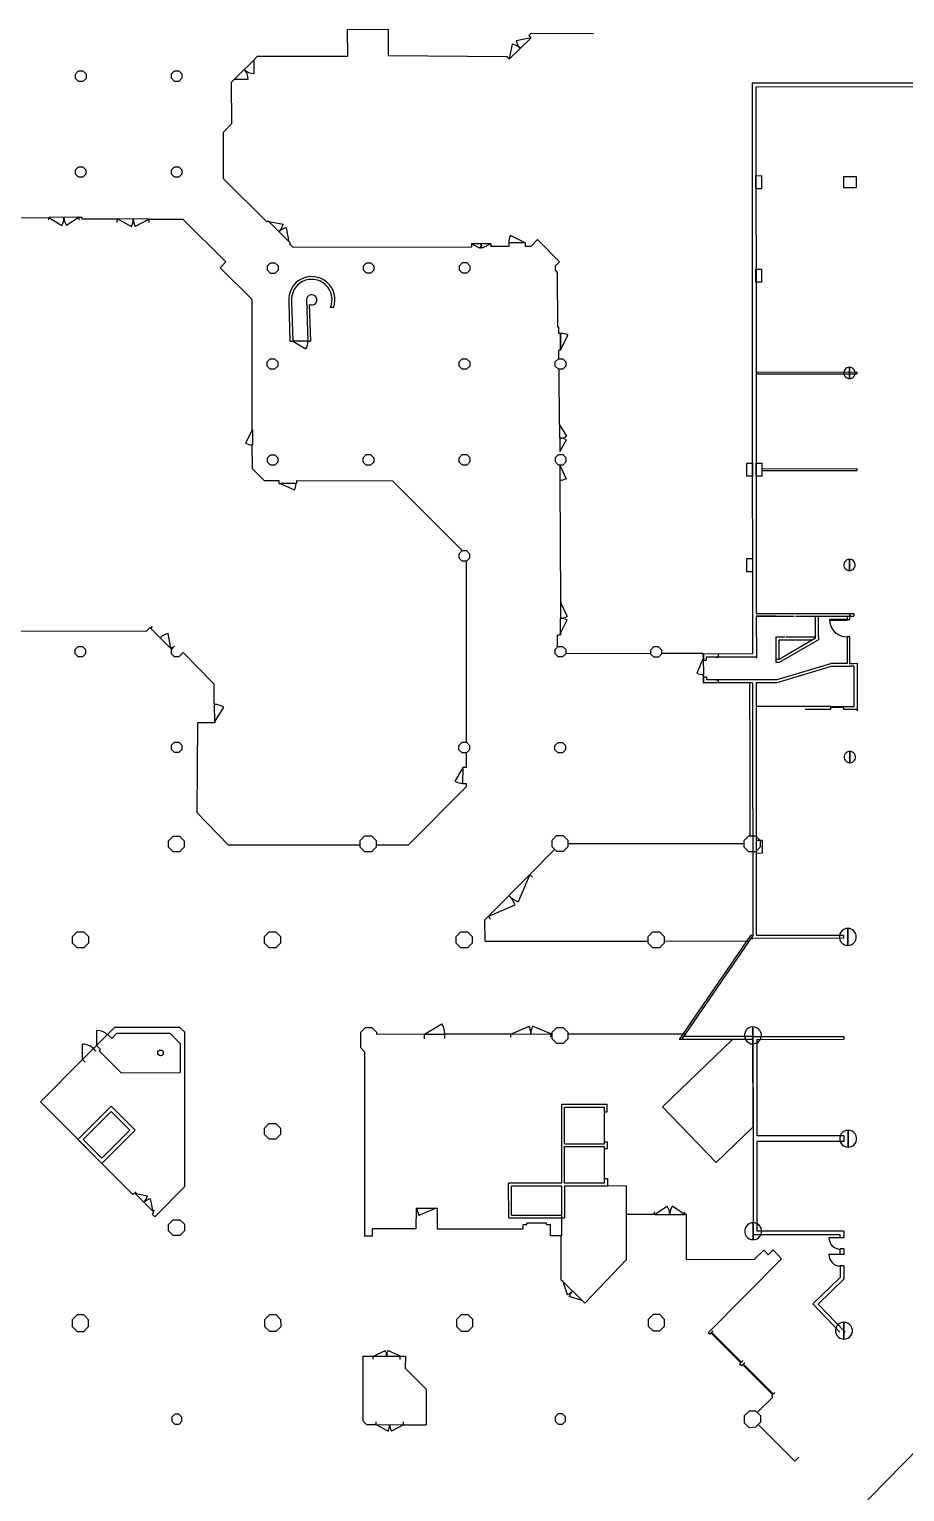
# Model space of a CAD drawing. Header units: metres. Extents: x -170671 to 7046476, y -35663801 to 566855.
# Drawn here: x 20404 to 25050, y 7933 to 15696 of the extents above; entities that cross this region are included whole.
import ezdxf

# ---------------------------------------------------------------- set-up
doc = ezdxf.new("R2010")
doc.units = ezdxf.units.M
doc.header["$LTSCALE"] = 100
doc.layers.add('0-mur', color=250, linetype='Continuous')
doc.layers.add('0-porte', color=6, linetype='Continuous')

msp = doc.modelspace()

# ---------------------------------------------------------------- linework, layer by layer
at = {"layer": '0-mur', "color": 0}
for p, q in [((22093.454, 15694.185), (22309.703, 15695.64)), ((22094.713, 15552.23), (22093.454, 15694.185)), ((22310.953, 15555.476), (22309.703, 15695.64)), ((23067.045, 15674.139), (23054.819, 15662.337)), ((23054.819, 15662.337), (23067.33, 15649.399)), ((23067.045, 15674.139), (23397.584, 15673.918)), ((21595.087, 15531.783), (21615.471, 15552.135)), ((21615.471, 15552.135), (22094.713, 15552.23)), ((22310.953, 15555.476), (22939.05, 15551.884)), ((22939.05, 15551.884), (22952.289, 15538.196)), ((21477.797, 15414.703), (21494.208, 15431.075)), ((21478.738, 15194.76), (21477.797, 15414.703)), ((25855.505, 15410.171), (24239.597, 15408.613)), ((24239.597, 15408.613), (24241.126, 13819.406)), ((25854.936, 15390.141), (24259.618, 15388.611)), ((24259.618, 15388.611), (24261.119, 13819.464)), ((21434.16, 14902.492), (21435.073, 15149.992)), ((21435.073, 15149.992), (21478.738, 15194.76)), ((24260.071, 14918.515), (24290.065, 14918.579)), ((24260.137, 14848.52), (24260.071, 14918.515)), ((24290.065, 14918.579), (24290.14, 14848.536)), ((24794.336, 14911.522), (24724.33, 14911.485)), ((24724.33, 14911.485), (24724.385, 14856.476)), ((24794.381, 14856.561), (24794.336, 14911.522)), ((21665.59, 14674.35), (21434.16, 14902.492)), ((24290.14, 14848.536), (24260.137, 14848.52)), ((24724.385, 14856.476), (24794.381, 14856.561)), ((20187.764, 14695.186), (20508.317, 14696.755)), ((20668.729, 14697.567), (20682.592, 14697.646)), ((20682.592, 14697.646), (20682.568, 14689.476)), ((20682.568, 14689.476), (20871.643, 14688.841)), ((21040.866, 14688.225), (21218.437, 14687.634)), ((21447.954, 14460.404), (21218.437, 14687.634)), ((21670.792, 14679.621), (21665.59, 14674.35)), ((21670.792, 14679.621), (21675.603, 14674.856)), ((21784.038, 14567.099), (21789.455, 14561.757)), ((21789.455, 14561.757), (21784.713, 14556.926)), ((21805.204, 14536.72), (21784.713, 14556.926)), ((22750.34, 14538.427), (21805.204, 14536.72)), ((22750.287, 14556.143), (22750.34, 14538.427)), ((22853.927, 14555.875), (22853.961, 14541.99)), ((22948.289, 14542.253), (22853.961, 14541.99)), ((22948.24, 14562.26), (22948.289, 14542.253)), ((23035.36, 14562.528), (23035.407, 14542.471)), ((23066.235, 14542.502), (23035.407, 14542.471)), ((23100.576, 14578.986), (23066.235, 14542.502)), ((23217.24, 14461.22), (23100.576, 14578.986)), ((21447.954, 14460.404), (21417.784, 14430.181)), ((23196.305, 14440.509), (23217.24, 14461.22)), ((23196.713, 14417.487), (23196.305, 14440.509)), ((21585.945, 14262.301), (21417.784, 14430.181)), ((23208.086, 14405.418), (23196.713, 14417.487)), ((23209.57, 14115.028), (23208.086, 14405.418)), ((24260.543, 14422.58), (24290.546, 14422.596)), ((24260.609, 14352.586), (24260.543, 14422.58)), ((24290.546, 14422.596), (24290.612, 14352.602)), ((24290.612, 14352.602), (24260.609, 14352.586)), ((21585.945, 14262.301), (21586.183, 13570.388)), ((21781.449, 14247.514), (21787.851, 14040.064)), ((21796.529, 14247.986), (21802.943, 14040.04)), ((21876.244, 14258.626), (21882.998, 14039.844)), ((21890.262, 14235.583), (21897.076, 14039.817)), ((22018.88, 14219.042), (22002.743, 14219.156)), ((23213.613, 14115.039), (23209.57, 14115.028)), ((23213.796, 14081.366), (23213.613, 14115.039)), ((23224.06, 14081.424), (23213.796, 14081.366)), ((21787.851, 14040.064), (21802.943, 14040.04)), ((21882.998, 14039.844), (21897.076, 14039.817)), ((23223.467, 13991.978), (23214.252, 13991.931)), ((23214.477, 13946.416), (23214.252, 13991.931)), ((23218.756, 13595.34), (23217.008, 13890.856)), ((24241.126, 13819.406), (24242.508, 12379.745)), ((24261.069, 13876.068), (24795.327, 13876.593)), ((24261.082, 13866.062), (24795.339, 13866.587)), ((24261.119, 13819.464), (24262.299, 12594.666)), ((24795.327, 13876.593), (24795.339, 13866.587)), ((21586.204, 13489.679), (21586.253, 13363.914)), ((21586.253, 13363.914), (21650.529, 13301.414)), ((24211.531, 13393.102), (24241.534, 13393.118)), ((24211.597, 13323.107), (24211.531, 13393.102)), ((24241.534, 13393.118), (24241.599, 13323.123)), ((24261.535, 13393.128), (24291.538, 13393.144)), ((24261.601, 13323.134), (24261.535, 13393.128)), ((24291.538, 13393.144), (24291.604, 13323.15)), ((24291.56, 13363.174), (24795.824, 13363.635)), ((24291.573, 13353.168), (24795.831, 13353.628)), ((24795.824, 13363.635), (24795.831, 13353.628)), ((21650.529, 13301.414), (21729.688, 13301.187)), ((21729.63, 13284.147), (21729.688, 13301.187)), ((21729.63, 13284.147), (21735.652, 13284.254)), ((21818.945, 13285.45), (21824.968, 13285.558)), ((21824.968, 13285.558), (21825.015, 13300.903)), ((21825.015, 13300.903), (22331.66, 13299.449)), ((22331.66, 13299.449), (22702.168, 12928.441)), ((23219.793, 13291.915), (23222.532, 12659.356)), ((24241.599, 13323.123), (24211.597, 13323.107)), ((24291.604, 13323.15), (24261.601, 13323.134)), ((24212.019, 12886.615), (24242.021, 12886.631)), ((24212.085, 12816.62), (24212.019, 12886.615)), ((24242.021, 12886.631), (24242.087, 12816.636)), ((22723.929, 11910.804), (22724.013, 12872.903)), ((24242.087, 12816.636), (24212.085, 12816.62)), ((24262.299, 12594.666), (24778.949, 12595.16)), ((24262.316, 12579.682), (24464.034, 12579.879)), ((24368.06, 12579.785), (24262.316, 12579.682)), ((24262.316, 12579.682), (24262.422, 12469.961)), ((24262.316, 12579.682), (24262.52, 12362.779)), ((24262.316, 12579.682), (24262.532, 12357.951)), ((24469.541, 12579.883), (24743.78, 12580.121)), ((24577.174, 12463.899), (24577.068, 12579.943)), ((24592.169, 12470.279), (24592.057, 12579.999)), ((24743.78, 12580.121), (24743.802, 12563.395)), ((24758.791, 12563.451), (24758.764, 12595.163)), ((24758.764, 12595.163), (24758.784, 12580.13)), ((24778.949, 12595.16), (24778.959, 12580.175)), ((20330.159, 12502.395), (21026.5, 12500.779)), ((21026.5, 12500.779), (21044.797, 12521.014)), ((24743.801, 12559.412), (24743.802, 12563.395)), ((24743.802, 12563.395), (24758.791, 12563.451)), ((21158.243, 12404.249), (21174.506, 12420.492)), ((23222.121, 12479.226), (23207.3, 12479.204)), ((23207.36, 12415.632), (23207.3, 12479.204)), ((24368.166, 12470.064), (24413.375, 12470.079)), ((24368.296, 12333.859), (24368.166, 12470.064)), ((24383.182, 12455.088), (24448.073, 12455.149)), ((24383.283, 12351.192), (24383.182, 12455.088)), ((24577.174, 12463.899), (24383.283, 12351.192)), ((24592.19, 12455.246), (24383.3, 12333.868)), ((24418.882, 12470.083), (24448.062, 12470.134)), ((24448.062, 12470.134), (24577.165, 12470.271)), ((24448.073, 12455.149), (24562.283, 12455.249)), ((24592.169, 12470.279), (24592.19, 12455.246)), ((24758.891, 12470.409), (24743.886, 12470.401)), ((24743.886, 12470.401), (24744.022, 12330.114)), ((24759.026, 12330.122), (24758.891, 12470.409)), ((21158.249, 12381.246), (21158.243, 12404.249)), ((21174.525, 12364.978), (21158.249, 12381.246)), ((21197.526, 12364.99), (21174.525, 12364.978)), ((21220.515, 12388.004), (21197.526, 12364.99)), ((21220.515, 12388.004), (21384.105, 12221.601)), ((23703.145, 12381.786), (23250.775, 12380.832)), ((23980.268, 12382.351), (23758.668, 12381.918)), ((23980.48, 12364.767), (23980.268, 12382.351)), ((24242.508, 12379.745), (23982.005, 12379.511)), ((23982.005, 12379.511), (23982.036, 12347.75)), ((23982.036, 12347.75), (23997.04, 12347.758)), ((24262.52, 12362.779), (23997.029, 12362.495)), ((23997.029, 12362.495), (23997.04, 12347.758)), ((24047.024, 12362.569), (24060.025, 12362.576)), ((24060.009, 12379.552), (24060.025, 12362.576)), ((24383.283, 12351.192), (24368.284, 12351.184)), ((23982.213, 12224.898), (23981.702, 12266.074)), ((24383.3, 12333.868), (24368.296, 12333.859)), ((24368.387, 12242.857), (24657.013, 12330.067)), ((24372.471, 12227.889), (24661.107, 12315.051)), ((24744.022, 12330.114), (24657.013, 12330.067)), ((24661.107, 12315.051), (24759.037, 12315.137)), ((24781.831, 12315.157), (24759.037, 12315.137)), ((24779.201, 12330.167), (24796.809, 12330.198)), ((24782.036, 12100.744), (24781.831, 12315.157)), ((24796.809, 12330.198), (24797.054, 12077.652)), ((21384.105, 12221.601), (21383.784, 12116.575)), ((23982.127, 12257.744), (23997.125, 12257.751)), ((23982.127, 12257.744), (23982.158, 12225.983)), ((24242.651, 12226.265), (23982.158, 12225.983)), ((24228.649, 12226.257), (23982.213, 12224.898)), ((23997.125, 12257.751), (23997.136, 12242.517)), ((24368.387, 12242.857), (23997.136, 12242.517)), ((24047.141, 12242.544), (24060.142, 12242.551)), ((24060.142, 12242.551), (24060.158, 12226.073)), ((24228.836, 11838.066), (24228.649, 12226.257)), ((24242.651, 12226.265), (24243.943, 10885.423)), ((21386.332, 12116.536), (21383.784, 12116.575)), ((24657.036, 12097.642), (24727.033, 12097.728)), ((24657.037, 12100.63), (24727.034, 12100.715)), ((24657.048, 12085.645), (24657.037, 12100.63)), ((24727.034, 12100.715), (24782.036, 12100.744)), ((24727.045, 12085.73), (24727.034, 12100.715)), ((24797.052, 12085.767), (24727.045, 12085.73)), ((21296.266, 12014.104), (21294.288, 11539.041)), ((21386.744, 12013.698), (21296.266, 12014.104)), ((22724.333, 11779.334), (22724.833, 11856.811)), ((24229.035, 11414.723), (24228.836, 11838.066)), ((22706.117, 11779.481), (22724.333, 11779.334)), ((22414.149, 11365.267), (22723.659, 11676.08)), ((22705.556, 11693.179), (22723.772, 11693.032)), ((22723.659, 11676.08), (22723.772, 11693.032)), ((21461.375, 11364.225), (21294.288, 11539.041)), ((22159.91, 11364.989), (21461.375, 11364.225)), ((22414.149, 11365.267), (22244.408, 11365.082)), ((23192.081, 11342.051), (23059.875, 11208.997)), ((24198.148, 11373.004), (23262.679, 11371.634)), ((24263.453, 11391.721), (24293.456, 11391.737)), ((24263.529, 11321.678), (24263.453, 11391.721)), ((24293.456, 11391.737), (24293.522, 11321.742)), ((24293.522, 11321.742), (24263.529, 11321.678)), ((22838.867, 10986.661), (22821.999, 10969.649)), ((22823.265, 10855.181), (22821.999, 10969.649)), ((24231.807, 10885.39), (23852.655, 10333.767)), ((24243.943, 10885.423), (23864.801, 10333.753)), ((24243.943, 10885.423), (24231.807, 10885.39)), ((24233.626, 10870.417), (24243.964, 10870.39)), ((24725.388, 10870.871), (24243.964, 10870.39)), ((24725.377, 10885.856), (24263.945, 10885.434)), ((24725.377, 10885.856), (24725.388, 10870.871)), ((22823.265, 10855.181), (23689.081, 10856.236)), ((23773.575, 10855.382), (24224.029, 10856.451)), ((20856.18, 10397.013), (20818.156, 10358.748)), ((20841.797, 10339.818), (20820.589, 10361.027)), ((20841.797, 10339.818), (20869.098, 10367.078)), ((21204.016, 10396.512), (20856.18, 10397.013)), ((20869.098, 10367.078), (21150.286, 10367.36)), ((21150.286, 10367.36), (21204.886, 10312.736)), ((21229.617, 10372.097), (21204.016, 10396.512)), ((21229.963, 9552.788), (21229.617, 10372.097)), ((22162.896, 10371.935), (22187.635, 10396.692)), ((22162.925, 10290.033), (22162.896, 10371.935)), ((22187.635, 10396.692), (22222.629, 10396.709)), ((22222.629, 10396.709), (22247.391, 10371.977)), ((22247.391, 10371.977), (22247.387, 10360.524)), ((22501.052, 10361.185), (22247.387, 10360.524)), ((22501.11, 10337.795), (22501.052, 10361.185)), ((22959.694, 10362.395), (22609.407, 10361.461)), ((22609.465, 10338.07), (22609.407, 10361.461)), ((23178.232, 10363.013), (23171.793, 10362.972)), ((23884.689, 10362.67), (23262.734, 10362.459)), ((24244.477, 10334.132), (23852.655, 10333.767)), ((24244.46, 10349.116), (23875.118, 10348.759)), ((24244.477, 10334.132), (24244.97, 9821.821)), ((24264.479, 10334.143), (24264.972, 9821.831)), ((24725.89, 10349.599), (24725.911, 10334.566)), ((20762.906, 10303.202), (20744.83, 10285.003)), ((20781.681, 10279.715), (20760.473, 10300.923)), ((20775.878, 10273.925), (20781.681, 10279.715)), ((20775.878, 10273.925), (20892.29, 10157.454)), ((21204.886, 10312.736), (21205.029, 10157.762)), ((22162.925, 10290.033), (22183.48, 10268.444)), ((22183.48, 10268.444), (22184.027, 9289.94)), ((20687.114, 10226.973), (20463.899, 10002.502)), ((20892.29, 10157.454), (21205.029, 10157.762)), ((20953.505, 9511.078), (20463.899, 10002.502)), ((20662.194, 9803.476), (20839.469, 9979.751)), ((20690.491, 9803.408), (20839.402, 9951.479)), ((20839.402, 9951.479), (20938.215, 9852.301)), ((20839.469, 9979.751), (20966.513, 9852.236)), ((23229.691, 9989.879), (23471.677, 9990.14)), ((23230.144, 9570.767), (23229.691, 9989.879)), ((23244.708, 9974.894), (23456.692, 9975.123)), ((23244.918, 9780.34), (23244.708, 9974.894)), ((23456.902, 9780.569), (23456.692, 9975.123)), ((23456.719, 9950.123), (23471.72, 9950.14)), ((23471.72, 9950.141), (23471.677, 9990.14)), ((20789.236, 9675.959), (20662.194, 9803.476)), ((20789.301, 9704.229), (20690.491, 9803.408)), ((20966.513, 9852.236), (20789.236, 9675.959)), ((20938.215, 9852.301), (20789.301, 9704.229)), ((23244.918, 9780.34), (23456.902, 9780.569)), ((23456.892, 9790.568), (23471.893, 9790.585)), ((23471.93, 9755.586), (23471.893, 9790.585)), ((24244.97, 9821.821), (24245.475, 9296.267)), ((24264.994, 9791.861), (24265.452, 9316.289)), ((24726.395, 9822.302), (24726.426, 9792.283)), ((23244.934, 9765.339), (23456.919, 9765.568)), ((23245.145, 9570.784), (23244.934, 9765.339)), ((23457.129, 9571.013), (23456.919, 9765.568)), ((23456.929, 9755.569), (23471.93, 9755.586)), ((21229.963, 9552.788), (21071.115, 9393.004)), ((23230.144, 9570.767), (22948.157, 9570.463)), ((22948.356, 9386.8), (22948.157, 9570.463)), ((23230.16, 9555.768), (22963.174, 9555.48)), ((22963.34, 9401.814), (22963.174, 9555.48)), ((23230.326, 9402.103), (23230.16, 9555.768)), ((23457.129, 9571.013), (23245.145, 9570.784)), ((23472.146, 9556.03), (23245.161, 9555.784)), ((23245.161, 9555.784), (23245.343, 9387.121)), ((23457.102, 9596.013), (23472.103, 9596.029)), ((23472.103, 9596.029), (23472.146, 9556.03)), ((23572.675, 9556.138), (23472.146, 9556.03)), ((23572.864, 9404.399), (23572.675, 9556.138)), ((20962.383, 9519.921), (20953.505, 9511.078)), ((21066.147, 9415.762), (21057.27, 9406.919)), ((21071.115, 9393.004), (21057.27, 9406.919)), ((22456.847, 9439.072), (22456.404, 9328.396)), ((22456.847, 9439.072), (22462.906, 9439.087)), ((22562.9, 9439.187), (22568.959, 9439.202)), ((22568.959, 9439.202), (22569.35, 9328.493)), ((22963.34, 9401.814), (23230.326, 9402.103)), ((23230.446, 9291.129), (23230.326, 9402.103)), ((23722.68, 9404.536), (23572.865, 9404.396)), ((23573.099, 9165.74), (23572.865, 9404.396)), ((23892.622, 9404.711), (23882.675, 9404.717)), ((23891.402, 9165.017), (23892.622, 9404.711)), ((22456.404, 9328.396), (22226.278, 9328.203)), ((22226.319, 9289.97), (22226.278, 9328.203)), ((22569.35, 9328.493), (23024.331, 9328.523)), ((22948.356, 9386.8), (23245.343, 9387.121)), ((23024.331, 9328.523), (23024.311, 9350.478)), ((23170.181, 9291.075), (23170.128, 9351.562)), ((24726.884, 9316.711), (24265.452, 9316.289)), ((24726.884, 9316.711), (24726.909, 9296.7)), ((22226.319, 9289.97), (22184.027, 9289.94)), ((23226.773, 9291.122), (23170.181, 9291.075)), ((23226.993, 9056.745), (23226.773, 9291.122)), ((24706.907, 9296.689), (24245.475, 9296.267)), ((24706.918, 9281.704), (24706.907, 9296.689)), ((24726.92, 9281.715), (24706.918, 9281.704)), ((24726.909, 9296.7), (24726.92, 9281.715)), ((23573.099, 9165.74), (23351.734, 8934.817)), ((24251.367, 9165.644), (23891.402, 9165.017)), ((24007.536, 8777.174), (24396.762, 9169.033)), ((24302.476, 9214.936), (24251.367, 9165.644)), ((24325.033, 9191.556), (24302.476, 9214.936)), ((24350.944, 9216.548), (24325.033, 9191.556)), ((24396.762, 9169.033), (24350.944, 9216.548)), ((24726.973, 9221.726), (24706.971, 9221.715)), ((24707.009, 9191.698), (24706.971, 9221.715)), ((24727.005, 9191.707), (24707.009, 9191.698)), ((24726.973, 9221.726), (24727.005, 9191.707)), ((24727.064, 9131.72), (24707.062, 9131.709)), ((23235.527, 9048.391), (23226.993, 9056.745)), ((23351.734, 8934.817), (23338.381, 8947.885)), ((24562.081, 8929.881), (24706.072, 8781.025)), ((24590.365, 8929.404), (24734.34, 8780.595)), ((24014.906, 8769.782), (24007.536, 8777.174)), ((24014.906, 8769.782), (24032.917, 8787.868)), ((22175.806, 8308.59), (22176.892, 8653.717)), ((22176.892, 8653.717), (22228.734, 8653.363)), ((22372.623, 8652.419), (22400.602, 8652.28)), ((22400.602, 8652.28), (22398.838, 8589.488)), ((24173.784, 8611.202), (24191.799, 8629.239)), ((24183.819, 8601.156), (24201.834, 8619.193)), ((22398.838, 8589.488), (22510.34, 8477.813)), ((24183.819, 8601.156), (24173.784, 8611.202)), ((22510.34, 8477.813), (22510.633, 8288.611)), ((24267.696, 8353.908), (24349.366, 8435.891)), ((24343.432, 8441.827), (24361.446, 8459.863)), ((24349.366, 8435.891), (24343.432, 8441.827)), ((22175.806, 8308.59), (22193.565, 8289.63)), ((24224.11, 8361.387), (24198.636, 8335.885)), ((24198.636, 8335.885), (24198.679, 8299.794)), ((24260.16, 8361.415), (24224.11, 8361.387)), ((24285.674, 8335.937), (24260.16, 8361.415)), ((24285.7, 8303.827), (24285.674, 8335.937)), ((22193.565, 8289.63), (22245.09, 8289.462)), ((22389.393, 8288.999), (22510.633, 8288.611)), ((24198.679, 8299.794), (24224.336, 8274.196)), ((24224.336, 8274.196), (24260.102, 8278.201)), ((24260.102, 8278.201), (24285.7, 8303.827)), ((24467.601, 8096.218), (24272.81, 8290.896)), ((24777.1, 7810.869), (25223.916, 8268.003)), ((24467.601, 8096.218), (24487.525, 8116.13))]:
    msp.add_line(p, q, dxfattribs=at)
at = {"layer": '0-mur', "color": 0, "extrusion": (0, 0, -1)}
for points in [[(-20649.91, 15434.964), (-20649.904, 15457.967), (-20666.166, 15474.21), (-20689.162, 15474.221), (-20705.428, 15458), (-20705.434, 15434.997), (-20689.187, 15418.708), (-20666.185, 15418.695), (-20649.91, 15434.964)], [(-21158.976, 15435.189), (-21158.964, 15458.19), (-21175.227, 15474.434), (-21198.228, 15474.446), (-21214.498, 15458.176), (-21214.5, 15435.222), (-21198.247, 15418.931), (-21175.246, 15418.919), (-21158.976, 15435.189)], [(-20648.872, 14926.579), (-20648.866, 14949.582), (-20665.113, 14965.871), (-20688.115, 14965.884), (-20704.39, 14949.615), (-20704.396, 14926.612), (-20688.134, 14910.369), (-20665.138, 14910.358), (-20648.872, 14926.579)], [(-21158.823, 14926.831), (-21158.811, 14949.833), (-21175.074, 14966.076), (-21198.075, 14966.088), (-21214.345, 14949.818), (-21214.357, 14926.817), (-21198.094, 14910.573), (-21175.093, 14910.561), (-21158.823, 14926.831)], [(-24290.065, 14918.579), (-24290.14, 14848.536), (-24260.137, 14848.52), (-24260.071, 14918.515), (-24290.065, 14918.579)], [(-21668.702, 14416.202), (-21668.69, 14439.204), (-21684.952, 14455.447), (-21707.954, 14455.459), (-21724.223, 14439.189), (-21724.235, 14416.188), (-21707.973, 14399.945), (-21684.971, 14399.932), (-21668.702, 14416.202)], [(-22177.029, 14417.325), (-22177.017, 14440.327), (-22193.279, 14456.57), (-22216.281, 14456.582), (-22232.547, 14440.361), (-22232.553, 14417.358), (-22216.3, 14401.067), (-22193.304, 14401.056), (-22177.029, 14417.325)], [(-22687.066, 14417.644), (-22687.06, 14440.647), (-22703.313, 14456.938), (-22726.309, 14456.949), (-22742.584, 14440.68), (-22742.59, 14417.678), (-22726.343, 14401.388), (-22703.342, 14401.376), (-22687.066, 14417.644)], [(-24290.546, 14422.596), (-24290.612, 14352.602), (-24260.609, 14352.586), (-24260.543, 14422.58), (-24290.546, 14422.596)], [(-21667.155, 13907.467), (-21667.149, 13930.469), (-21683.412, 13946.712), (-21706.407, 13946.723), (-21722.683, 13930.455), (-21722.689, 13907.452), (-21706.432, 13891.21), (-21683.431, 13891.198), (-21667.155, 13907.467)], [(-22685.903, 13906.894), (-22685.897, 13929.897), (-22702.144, 13946.186), (-22725.146, 13946.199), (-22741.421, 13929.93), (-22741.427, 13906.927), (-22725.165, 13890.684), (-22702.169, 13890.673), (-22685.903, 13906.894)], [(-23195.723, 13907.12), (-23195.711, 13930.121), (-23211.964, 13946.412), (-23234.965, 13946.424), (-23251.241, 13930.156), (-23251.247, 13907.153), (-23234.994, 13890.862), (-23211.998, 13890.851), (-23195.723, 13907.12)], [(-21667.835, 13398.429), (-21667.829, 13421.431), (-21684.092, 13437.674), (-21707.087, 13437.685), (-21723.353, 13421.465), (-21723.359, 13398.462), (-21707.112, 13382.172), (-21684.111, 13382.16), (-21667.835, 13398.429)], [(-22176.651, 13398.504), (-22176.645, 13421.507), (-22192.908, 13437.75), (-22215.903, 13437.761), (-22232.179, 13421.492), (-22232.175, 13398.537), (-22215.928, 13382.247), (-22192.927, 13382.235), (-22176.651, 13398.504)], [(-22686.105, 13398.756), (-22686.093, 13421.758), (-22702.346, 13438.049), (-22725.357, 13438.013), (-22741.616, 13421.791), (-22741.629, 13398.79), (-22725.376, 13382.499), (-22702.374, 13382.486), (-22686.105, 13398.756)], [(-23195.93, 13398.983), (-23195.918, 13421.985), (-23212.181, 13438.228), (-23235.182, 13438.24), (-23251.457, 13421.971), (-23251.464, 13398.969), (-23235.201, 13382.726), (-23212.205, 13382.715), (-23195.93, 13398.983)], [(-24241.534, 13393.118), (-24241.599, 13323.123), (-24211.597, 13323.107), (-24211.531, 13393.102), (-24241.534, 13393.118)], [(-24291.538, 13393.144), (-24291.604, 13323.15), (-24261.601, 13323.134), (-24261.535, 13393.128), (-24291.538, 13393.144)], [(-22685.186, 12889.15), (-22685.174, 12912.152), (-22701.427, 12928.443), (-22724.429, 12928.455), (-22740.698, 12912.185), (-22740.71, 12889.184), (-22724.448, 12872.94), (-22701.446, 12872.928), (-22685.186, 12889.15)], [(-24242.021, 12886.631), (-24242.087, 12816.636), (-24212.085, 12816.62), (-24212.019, 12886.615), (-24242.021, 12886.631)], [(-20647.777, 12380.143), (-20647.765, 12403.145), (-20664.028, 12419.388), (-20687.029, 12419.4), (-20703.304, 12403.131), (-20703.311, 12380.129), (-20687.048, 12363.886), (-20664.052, 12363.875), (-20647.777, 12380.143)], [(-23195.243, 12380.499), (-23195.236, 12403.501), (-23211.493, 12419.743), (-23234.495, 12419.755), (-23250.77, 12403.487), (-23250.776, 12380.484), (-23234.514, 12364.241), (-23211.518, 12364.23), (-23195.243, 12380.499)], [(-23703.142, 12379.495), (-23703.13, 12402.496), (-23719.392, 12418.739), (-23742.394, 12418.751), (-23758.663, 12402.482), (-23758.675, 12379.48), (-23742.413, 12363.237), (-23719.411, 12363.225), (-23703.142, 12379.495)], [(-21158.316, 11873.032), (-21158.304, 11896.034), (-21174.557, 11912.325), (-21197.559, 11912.337), (-21213.834, 11896.068), (-21213.84, 11873.065), (-21197.587, 11856.775), (-21174.592, 11856.764), (-21158.316, 11873.032)], [(-22684.359, 11871.833), (-22684.353, 11894.835), (-22700.606, 11911.126), (-22723.601, 11911.137), (-22739.877, 11894.869), (-22739.883, 11871.866), (-22723.626, 11855.624), (-22700.625, 11855.612), (-22684.359, 11871.833)], [(-23194.075, 11870.893), (-23194.063, 11893.894), (-23210.326, 11910.137), (-23233.327, 11910.149), (-23249.587, 11893.928), (-23249.599, 11870.926), (-23233.346, 11854.635), (-23210.345, 11854.623), (-23194.075, 11870.893)], [(-21142.635, 11353.856), (-21142.623, 11388.857), (-21167.361, 11413.614), (-21202.362, 11413.632), (-21227.127, 11388.852), (-21227.139, 11353.85), (-21202.4, 11329.093), (-21167.397, 11329.124), (-21142.635, 11353.856)], [(-22159.913, 11355.031), (-22159.901, 11390.033), (-22184.64, 11414.79), (-22219.64, 11414.808), (-22244.396, 11390.075), (-22244.408, 11355.074), (-22219.67, 11330.317), (-22184.675, 11330.3), (-22159.913, 11355.031)], [(-23178.197, 11355.91), (-23178.179, 11390.91), (-23202.918, 11415.667), (-23237.918, 11415.685), (-23262.674, 11390.952), (-23262.692, 11355.952), (-23237.954, 11331.195), (-23202.953, 11331.177), (-23178.197, 11355.91)], [(-24198.156, 11354.981), (-24198.143, 11389.982), (-24222.882, 11414.74), (-24257.882, 11414.758), (-24282.638, 11390.025), (-24282.656, 11355.025), (-24257.918, 11330.267), (-24222.917, 11330.249), (-24198.156, 11354.981)], [(-24293.456, 11391.737), (-24293.522, 11321.742), (-24263.529, 11321.678), (-24263.453, 11391.721), (-24293.456, 11391.737)], [(-20634.444, 10845.23), (-20634.432, 10880.231), (-20659.171, 10904.988), (-20694.171, 10905.006), (-20718.927, 10880.274), (-20718.945, 10845.273), (-20694.207, 10820.516), (-20659.206, 10820.498), (-20634.444, 10845.23)], [(-21652.29, 10844.626), (-21652.278, 10879.628), (-21677.017, 10904.385), (-21712.017, 10904.403), (-21736.773, 10879.67), (-21736.785, 10844.669), (-21712.056, 10819.864), (-21677.052, 10819.895), (-21652.29, 10844.626)], [(-22670.333, 10845.058), (-22670.321, 10880.06), (-22695.06, 10904.817), (-22730.06, 10904.835), (-22754.826, 10880.054), (-22754.844, 10845.054), (-22730.105, 10820.297), (-22695.105, 10820.279), (-22670.333, 10845.058)], [(-23689.082, 10845.481), (-23689.07, 10880.483), (-23713.808, 10905.24), (-23748.803, 10905.257), (-23773.574, 10880.477), (-23773.586, 10845.476), (-23748.847, 10820.719), (-23713.838, 10820.749), (-23689.082, 10845.481)], [(-23178.24, 10337.571), (-23178.228, 10372.572), (-23202.967, 10397.329), (-23237.967, 10397.347), (-23262.723, 10372.615), (-23262.741, 10337.614), (-23238.002, 10312.857), (-23203.002, 10312.839), (-23178.24, 10337.571)], [(-21652.722, 9828.606), (-21652.71, 9863.607), (-21677.449, 9888.364), (-21712.449, 9888.382), (-21737.205, 9863.65), (-21737.223, 9828.649), (-21712.485, 9803.892), (-21677.484, 9803.874), (-21652.722, 9828.606)], [(-21143.588, 9317.6), (-21143.576, 9352.602), (-21168.315, 9377.359), (-21203.315, 9377.377), (-21228.071, 9352.644), (-21228.083, 9317.643), (-21203.344, 9292.886), (-21168.344, 9292.868), (-21143.588, 9317.6)]]:
    msp.add_lwpolyline(points, close=True, dxfattribs=at)
at = {"layer": '0-mur', "color": 0}
for points in [[(24724.33, 14911.485), (24724.385, 14856.476), (24794.381, 14856.561), (24794.336, 14911.522), (24724.33, 14911.485)], [(24756.301, 13901.563), (24749.121, 13900.677), (24742.364, 13898.083), (24736.422, 13893.959), (24731.622, 13888.569), (24728.269, 13882.173), (24726.539, 13875.156), (24726.559, 13867.89), (24728.291, 13860.867), (24731.66, 13854.469), (24736.463, 13849.055), (24742.414, 13844.965), (24749.175, 13842.432), (24756.364, 13841.527), (24756.333, 13871.545)], [(24756.364, 13841.527), (24763.544, 13842.413), (24770.296, 13845.006), (24776.244, 13849.131), (24781.037, 13854.52), (24784.397, 13860.917), (24786.111, 13867.981), (24786.107, 13875.2), (24784.369, 13882.222), (24781, 13888.62), (24776.203, 13894.035), (24770.245, 13898.124), (24763.49, 13900.659), (24756.301, 13901.563), (24756.333, 13871.545)], [(24757.287, 12882.118), (24750.107, 12881.232), (24743.34, 12878.686), (24737.398, 12874.562), (24732.608, 12869.124), (24729.254, 12862.728), (24727.525, 12855.711), (24727.529, 12848.492), (24729.267, 12841.47), (24732.636, 12835.072), (24737.439, 12829.658), (24743.39, 12825.568), (24750.161, 12822.986), (24757.34, 12822.13), (24757.309, 12852.148)], [(24757.34, 12822.13), (24764.514, 12823.014), (24771.282, 12825.561), (24777.23, 12829.686), (24782.013, 12835.123), (24785.373, 12841.519), (24787.096, 12848.536), (24787.092, 12855.755), (24785.354, 12862.777), (24781.985, 12869.175), (24777.188, 12874.59), (24771.231, 12878.679), (24764.46, 12881.26), (24757.287, 12882.118), (24757.309, 12852.148)], [(24758.269, 11862.722), (24751.079, 11861.884), (24744.328, 11859.291), (24738.38, 11855.166), (24733.58, 11849.776), (24730.236, 11843.332), (24728.513, 11836.316), (24728.517, 11829.097), (24730.255, 11822.075), (24733.618, 11815.676), (24738.421, 11810.261), (24744.372, 11806.172), (24751.143, 11803.59), (24758.322, 11802.733), (24758.291, 11832.752)], [(24758.322, 11802.733), (24765.502, 11803.619), (24772.254, 11806.212), (24778.212, 11810.29), (24782.995, 11815.726), (24786.355, 11822.123), (24788.078, 11829.14), (24788.065, 11836.407), (24786.327, 11843.429), (24782.964, 11849.828), (24778.17, 11855.194), (24772.203, 11859.33), (24765.448, 11861.865), (24758.269, 11862.722), (24758.291, 11832.752)], [(24748.34, 10923.404), (24737.571, 10922.1), (24727.433, 10918.233), (24718.506, 10912.069), (24711.327, 10903.914), (24706.296, 10894.295), (24703.711, 10883.771), (24703.718, 10872.917), (24706.326, 10862.384), (24711.379, 10852.787), (24718.577, 10844.665), (24727.508, 10838.531), (24737.662, 10834.683), (24748.425, 10833.397), (24748.382, 10878.4)], [(24748.425, 10833.397), (24759.199, 10834.702), (24769.338, 10838.569), (24778.259, 10844.732), (24785.437, 10852.887), (24790.478, 10862.458), (24793.06, 10873.031), (24793.046, 10883.883), (24790.439, 10894.416), (24785.392, 10904.014), (24778.197, 10912.088), (24769.257, 10918.27), (24759.109, 10922.119), (24748.34, 10923.404), (24748.382, 10878.4)], [(23764.91, 9975.456), (24049.222, 9681.615), (24244.922, 9870.967), (24244.473, 10334.135), (24135.504, 10334.034)], [(24244.409, 10400.242), (24233.65, 10398.891), (24223.502, 10395.072), (24214.584, 10388.86), (24207.396, 10380.752), (24202.365, 10371.134), (24199.78, 10360.609), (24199.787, 10349.756), (24202.395, 10339.223), (24207.448, 10329.626), (24214.652, 10321.505), (24223.582, 10315.371), (24233.731, 10311.522), (24244.5, 10310.237), (24244.451, 10355.239)], [(24244.5, 10310.237), (24255.268, 10311.54), (24265.407, 10315.407), (24274.328, 10321.57), (24281.522, 10329.679), (24286.547, 10339.296), (24289.138, 10349.822), (24289.125, 10360.674), (24286.517, 10371.207), (24281.47, 10380.805), (24274.266, 10388.927), (24265.326, 10395.108), (24255.187, 10398.909), (24244.409, 10400.242), (24244.451, 10355.239)], [(24749.375, 9851.936), (24738.607, 9850.632), (24728.468, 9846.765), (24719.541, 9840.601), (24712.353, 9832.494), (24707.322, 9822.875), (24704.737, 9812.351), (24704.744, 9801.497), (24707.352, 9790.964), (24712.405, 9781.367), (24719.603, 9773.245), (24728.533, 9767.111), (24738.688, 9763.263), (24749.451, 9761.977), (24749.418, 9806.932)], [(24749.451, 9761.977), (24760.225, 9763.282), (24770.364, 9767.149), (24779.285, 9773.312), (24786.473, 9781.419), (24791.504, 9791.038), (24794.095, 9801.563), (24794.082, 9812.415), (24791.474, 9822.949), (24786.427, 9832.546), (24779.223, 9840.668), (24770.292, 9846.802), (24760.144, 9850.651), (24749.375, 9851.936), (24749.418, 9806.932)], [(24245.407, 9361.281), (24234.648, 9359.93), (24224.51, 9356.063), (24215.583, 9349.899), (24208.395, 9341.791), (24203.364, 9332.173), (24200.778, 9321.648), (24200.786, 9310.795), (24203.393, 9300.262), (24208.447, 9290.665), (24215.645, 9282.542), (24224.575, 9276.409), (24234.729, 9272.561), (24245.492, 9271.274), (24245.45, 9316.278)], [(24245.492, 9271.274), (24256.267, 9272.579), (24266.406, 9276.446), (24275.326, 9282.609), (24282.514, 9290.717), (24287.546, 9300.335), (24290.137, 9310.861), (24290.124, 9321.713), (24287.516, 9332.246), (24282.469, 9341.844), (24275.264, 9349.966), (24266.325, 9356.147), (24256.186, 9359.948), (24245.407, 9361.281), (24245.45, 9316.278)], [(20719.404, 8846.064), (20693.889, 8871.542), (20657.839, 8871.513), (20632.365, 8846.012), (20632.405, 8809.97), (20657.919, 8784.492), (20693.969, 8784.521), (20719.437, 8810.021), (20719.404, 8846.064)], [(21740.114, 8846.481), (21714.599, 8871.958), (21678.549, 8871.93), (21653.081, 8846.429), (21653.115, 8810.387), (21678.629, 8784.909), (21714.679, 8784.938), (21740.147, 8810.438), (21740.114, 8846.481)], [(22758.149, 8846.861), (22732.628, 8872.337), (22696.578, 8872.309), (22671.11, 8846.809), (22671.153, 8810.718), (22696.664, 8785.29), (22732.714, 8785.318), (22758.182, 8810.818), (22758.149, 8846.861)], [(23775.74, 8848.248), (23750.219, 8873.725), (23714.169, 8873.696), (23688.711, 8848.148), (23688.744, 8812.105), (23714.249, 8786.676), (23750.299, 8786.704), (23775.773, 8812.205), (23775.74, 8848.248)], [(24727.35, 8832.776), (24716.585, 8831.423), (24706.437, 8827.604), (24697.526, 8821.393), (24690.338, 8813.285), (24685.306, 8803.667), (24682.715, 8793.141), (24682.728, 8782.289), (24685.336, 8771.756), (24690.383, 8762.158), (24697.588, 8754.037), (24706.518, 8747.903), (24716.666, 8744.054), (24727.435, 8742.768), (24727.392, 8787.772)], [(24727.435, 8742.768), (24738.203, 8744.072), (24748.342, 8747.939), (24757.269, 8754.103), (24764.457, 8762.211), (24769.488, 8771.829), (24772.064, 8782.402), (24772.066, 8793.207), (24769.459, 8803.74), (24764.405, 8813.337), (24757.207, 8821.46), (24748.267, 8827.641), (24738.122, 8831.441), (24727.35, 8832.776), (24727.392, 8787.772)], [(21214.722, 8307.333), (21214.705, 8329.736), (21198.836, 8345.588), (21176.432, 8345.546), (21160.603, 8329.688), (21160.626, 8307.286), (21176.479, 8291.481), (21198.893, 8291.475), (21214.722, 8307.333)], [(23249.369, 8308.457), (23249.352, 8330.86), (23233.483, 8346.712), (23211.079, 8346.669), (23195.25, 8330.812), (23195.273, 8308.41), (23211.135, 8292.557), (23233.539, 8292.599), (23249.369, 8308.457)]]:
    msp.add_lwpolyline(points, close=True, dxfattribs=at)
for points in [[(24262.299, 12594.666), (24778.949, 12595.16)], [(24262.316, 12579.682), (24464.034, 12579.879)], [(24469.541, 12579.883), (24778.959, 12580.175)], [(24759.02, 12334.204), (24758.891, 12470.409), (24743.886, 12470.401), (24744.016, 12334.195)], [(24759.026, 12330.122), (24779.201, 12330.167)], [(24759.026, 12330.122), (24779.201, 12330.167)], [(24657.037, 12100.63), (24262.774, 12100.276)], [(24657.048, 12085.645), (24521.586, 12085.533)], [(24244.46, 10349.116), (24725.89, 10349.599)], [(24264.479, 10334.143), (24725.911, 10334.566)], [(24726.395, 9822.302), (24264.972, 9821.831)], [(24726.426, 9792.283), (24264.994, 9791.861)]]:
    msp.add_lwpolyline(points, dxfattribs=at)
at = {"layer": '0-mur', "color": 0, "extrusion": (0, 0, -1)}
for points in [[(-24263.945, 10885.434), (-24262.653, 12227.769), (-24372.471, 12227.889)], [(-24707.062, 9131.709), (-24707.125, 9070.179), (-24562.081, 8929.881)], [(-24727.064, 9131.72), (-24727.13, 9061.725), (-24590.365, 8929.404)]]:
    msp.add_lwpolyline(points, dxfattribs=at)
at = {"layer": '0-mur', "color": 0}
msp.add_circle((21101.168, 10262.648), 15, dxfattribs=at)
for centre, radius, start, end in [((21903.429, 14260.569), 122.682, 340.2233239, 186.0918846), ((21903.429, 14260.569), 107.593, 337.3707734, 186.3852692), ((21903.559, 14259.449), 27.327, 240.8920501, 181.7681182)]:
    msp.add_arc(centre, radius, start, end, dxfattribs=at)
at = {"layer": '0-porte', "color": 0}
for p, q in [((22952.289, 15538.196), (23067.33, 15649.399)), ((22952.289, 15538.196), (22969.315, 15616.384)), ((23067.33, 15649.399), (22988.633, 15635.029)), ((21494.208, 15431.075), (21595.087, 15531.783)), ((21595.087, 15531.783), (21595.162, 15460.495)), ((21494.208, 15431.075), (21565.477, 15430.867)), ((20668.729, 14697.567), (20508.317, 14696.755)), ((20508.317, 14696.755), (20576.333, 14654.271)), ((20508.379, 14683.324), (20508.317, 14696.755)), ((20668.729, 14697.567), (20601.13, 14654.393)), ((20668.8, 14684.087), (20668.729, 14697.567)), ((20871.578, 14670.405), (20871.643, 14688.841)), ((20871.643, 14688.841), (20946.009, 14648.471)), ((21040.866, 14688.225), (20871.643, 14688.841)), ((21040.866, 14688.225), (20966.225, 14648.375)), ((21040.797, 14669.838), (21040.866, 14688.225)), ((21675.603, 14674.856), (21750.75, 14660.932)), ((21675.603, 14674.856), (21784.038, 14567.099)), ((21784.038, 14567.099), (21769.628, 14642.196)), ((23035.36, 14562.528), (22957.272, 14601.158)), ((22750.287, 14556.143), (22797.112, 14533.974)), ((22853.927, 14555.875), (22750.287, 14556.143)), ((22853.927, 14555.875), (22806.997, 14533.907)), ((23035.36, 14562.528), (22948.24, 14562.26)), ((23223.467, 13991.978), (23224.06, 14081.424)), ((23223.467, 13991.978), (23261.835, 14072.784)), ((21802.943, 14040.04), (21871.807, 13999.169)), ((21882.998, 14039.844), (21802.943, 14040.04)), ((23218.756, 13595.34), (23254.701, 13535.299)), ((23218.756, 13595.34), (23219.581, 13455.34)), ((21588.846, 13570.422), (21551.489, 13498.83)), ((21586.183, 13570.388), (21588.846, 13570.422)), ((21588.846, 13570.422), (21588.763, 13489.643)), ((23219.581, 13455.34), (23254.813, 13515.852)), ((21586.204, 13489.679), (21588.763, 13489.643)), ((23219.68, 13438.232), (23219.68, 13438.232)), ((23219.705, 13382.718), (23253.227, 13310.093)), ((23219.705, 13382.718), (23219.793, 13291.915)), ((21818.945, 13285.45), (21735.652, 13284.254)), ((21735.652, 13284.254), (21811.744, 13250.353)), ((23222.532, 12659.356), (23222.524, 12652.384)), ((23222.524, 12652.384), (23222.153, 12487.299)), ((23222.524, 12652.384), (23258.376, 12578.033)), ((23228.155, 12652.363), (23222.524, 12652.384)), ((21044.797, 12521.014), (21159.408, 12405.428)), ((21057.11, 12525.215), (21048.783, 12516.98)), ((23222.153, 12487.299), (23258.337, 12561.494)), ((24743.802, 12563.395), (24650.794, 12563.346)), ((24650.794, 12563.346), (24650.803, 12559.315)), ((24650.803, 12559.315), (24743.801, 12559.412)), ((21155.432, 12409.414), (21140.772, 12488.096)), ((23222.153, 12487.299), (23222.121, 12479.226)), ((23227.774, 12487.326), (23222.153, 12487.299)), ((21163.749, 12417.697), (21155.432, 12409.414)), ((23982.592, 12360.458), (23946.01, 12278.217)), ((23982.538, 12364.779), (23980.48, 12364.767)), ((23983.766, 12266.088), (23982.538, 12364.779)), ((23983.766, 12266.088), (23981.702, 12266.074)), ((21386.332, 12116.536), (21386.744, 12013.698)), ((21393.088, 12112.059), (21386.346, 12112.008)), ((21386.724, 12018.225), (21437.265, 12097.23)), ((21393.179, 12018.22), (21386.724, 12018.225)), ((22706.117, 11779.481), (22662.365, 11705.069)), ((22705.556, 11693.179), (22706.117, 11779.481)), ((23059.875, 11208.997), (22838.867, 10986.661)), ((23059.875, 11208.997), (22998.641, 11064.722)), ((23074.589, 11194.409), (23059.875, 11208.997)), ((22838.867, 10986.661), (22982.795, 11048.761)), ((22853.67, 10971.94), (22838.867, 10986.661)), ((22501.052, 10361.185), (22594.202, 10416.532)), ((22959.694, 10362.395), (23057.349, 10403.754)), ((23171.793, 10362.972), (23073.916, 10403.825)), ((20762.906, 10303.202), (20762.831, 10381.56)), ((20762.906, 10303.202), (20818.156, 10358.748)), ((22501.052, 10361.185), (22609.407, 10361.461)), ((22959.694, 10362.395), (23171.793, 10362.972)), ((22959.73, 10346.817), (22959.694, 10362.395)), ((23171.838, 10347.346), (23171.793, 10362.972)), ((20687.114, 10226.973), (20687.034, 10308.815)), ((20687.114, 10226.973), (20744.83, 10285.003)), ((20758.151, 10271.78), (20744.83, 10285.003)), ((20700.444, 10213.701), (20687.114, 10226.973)), ((20964.068, 9518.216), (20962.383, 9519.921)), ((20971.071, 9525.191), (20964.068, 9518.216)), ((20964.068, 9518.216), (21031.677, 9504.48)), ((20964.068, 9518.216), (21061.446, 9420.45)), ((21061.446, 9420.45), (21047.983, 9488.118)), ((21068.449, 9427.425), (21061.446, 9420.45)), ((21066.147, 9415.762), (21061.446, 9420.45)), ((22462.906, 9439.087), (22562.9, 9439.187)), ((22562.9, 9439.187), (22470.749, 9400.371)), ((23722.68, 9404.536), (23722.659, 9419.569)), ((23722.68, 9404.536), (23788.874, 9449.471)), ((23722.68, 9404.536), (23882.675, 9404.717)), ((23882.675, 9404.717), (23816.399, 9449.49)), ((23882.675, 9404.717), (23882.664, 9419.702)), ((23044.834, 9350.493), (23024.311, 9350.478)), ((23149.595, 9359.511), (23044.823, 9359.403)), ((23044.834, 9350.493), (23044.823, 9359.403)), ((23149.61, 9351.548), (23149.595, 9359.511)), ((23149.61, 9351.548), (23170.128, 9351.562)), ((24706.918, 9281.704), (24646.922, 9281.624)), ((24707.009, 9191.698), (24647.003, 9191.666)), ((23235.527, 9048.391), (23259.277, 8980.537)), ((23235.527, 9048.391), (23338.381, 8947.885)), ((23338.381, 8947.885), (23269.98, 8970.077)), ((24180.079, 8617.488), (24021.197, 8776.117)), ((24183.61, 8621.031), (24024.728, 8779.661)), ((22228.629, 8636.811), (22228.734, 8653.363)), ((22228.734, 8653.363), (22294.2, 8683.215)), ((22228.734, 8653.363), (22372.623, 8652.419)), ((22372.623, 8652.419), (22307.546, 8683.142)), ((22372.511, 8635.866), (22372.623, 8652.419)), ((24349.727, 8448.112), (24190.11, 8607.491)), ((24353.258, 8451.656), (24193.651, 8610.987)), ((22245.09, 8289.462), (22245.133, 8304.458)), ((22245.09, 8289.462), (22308.32, 8254.736)), ((22245.09, 8289.462), (22389.393, 8288.999)), ((22389.393, 8288.999), (22325.935, 8254.668)), ((22389.393, 8288.999), (22389.441, 8303.996))]:
    msp.add_line(p, q, dxfattribs=at)
msp.add_lwpolyline([(23224.06, 14081.424), (23223.467, 13991.978), (23224.06, 14081.424)], close=True, dxfattribs=at)
for centre, radius, start, end in [((22952.289, 15538.196), 80, 44.0276281, 77.7084982), ((23067.33, 15649.399), 80, 190.3467538, 224.0276239), ((21595.087, 15531.783), 71.265, 224.9443481, 270.0551308), ((21494.208, 15431.075), 71.265, 359.8335645, 44.9443471), ((20508.317, 14696.755), 80.207, 327.9959987, 0.2813952), ((20668.729, 14697.567), 80.207, 180.281393, 212.5667895), ((20871.643, 14688.841), 84.612, 331.5081801, 359.7992816), ((21040.866, 14688.225), 84.612, 179.7992858, 208.090393), ((21675.603, 14674.856), 76.424, 315.1858512, 349.5092688), ((21784.038, 14567.099), 76.424, 100.8624349, 135.1858449), ((23035.36, 14562.528), 87.124, 153.6740674, 180.1595754), ((22750.287, 14556.143), 51.816, 334.6536457, 359.8686554), ((22853.927, 14555.875), 51.816, 179.8686616, 205.0836713), ((23223.467, 13991.978), 89.447, 64.6005256, 89.6198433), ((21802.943, 14040.04), 80.053, 329.329875, 359.8659201), ((23219.581, 13455.34), 70, 59.7768181, 90.3387421), ((23218.756, 13595.34), 70, 270.3387469, 300.9006785), ((21588.846, 13570.422), 80.741, 242.4381593, 269.936046), ((21735.652, 13284.254), 83.294, 335.9958131, 0.8415773), ((23219.705, 13382.718), 80, 270.0551313, 294.7772687), ((23222.524, 12652.384), 82.537, 269.8696972, 295.7445599), ((23222.153, 12487.299), 82.537, 63.9948332, 89.8696959), ((24743.802, 12563.395), 93, 180.0551122, 270.0551122), ((21155.432, 12409.414), 80, 100.5552428, 134.7603018), ((23982.592, 12360.458), 90, 246.0177696, 270.7094715), ((21386.724, 12018.225), 93.789, 57.3977192, 90.2326687), ((22706.117, 11779.481), 86.302, 239.5300054, 269.6272687), ((22838.867, 10986.661), 156.759, 23.3486667, 45.1780964), ((23059.875, 11208.997), 156.759, 225.1780919, 247.007512), ((22501.052, 10361.185), 108.351, 0.1531942, 30.7138517), ((22959.694, 10362.395), 106.05, 0.1531942, 22.9519975), ((23171.793, 10362.972), 106.05, 157.354388, 180.1531913), ((20762.906, 10303.202), 78.36, 45.1636994, 90.055137), ((20687.114, 10226.973), 81.851, 45.1636994, 90.055137), ((20964.068, 9518.216), 68.982, 314.8938134, 348.5319855), ((21061.446, 9420.45), 68.982, 101.255646, 134.8938105), ((22562.9, 9439.187), 100, 180.0551313, 202.8569215), ((23722.68, 9404.536), 80, 0.0551313, 34.1647542), ((23882.675, 9404.717), 80, 145.9455058, 180.0551288), ((24706.918, 9281.704), 60, 180.0551122, 270.0551122), ((24707.009, 9191.698), 60, 180.0551122, 270.0551122), ((23235.527, 9048.391), 71.913, 289.288993, 315.6566135), ((23338.381, 8947.885), 71.913, 135.656617, 162.0242298), ((22228.734, 8653.363), 71.944, 359.6283583, 24.5075392), ((22372.623, 8652.419), 71.944, 154.7491896, 179.6283629), ((22245.09, 8289.462), 72.152, 331.2164685, 359.8192155), ((22389.393, 8288.999), 72.152, 179.8192116, 208.4219433)]:
    msp.add_arc(centre, radius, start, end, dxfattribs=at)

doc.saveas('drawing.dxf')
